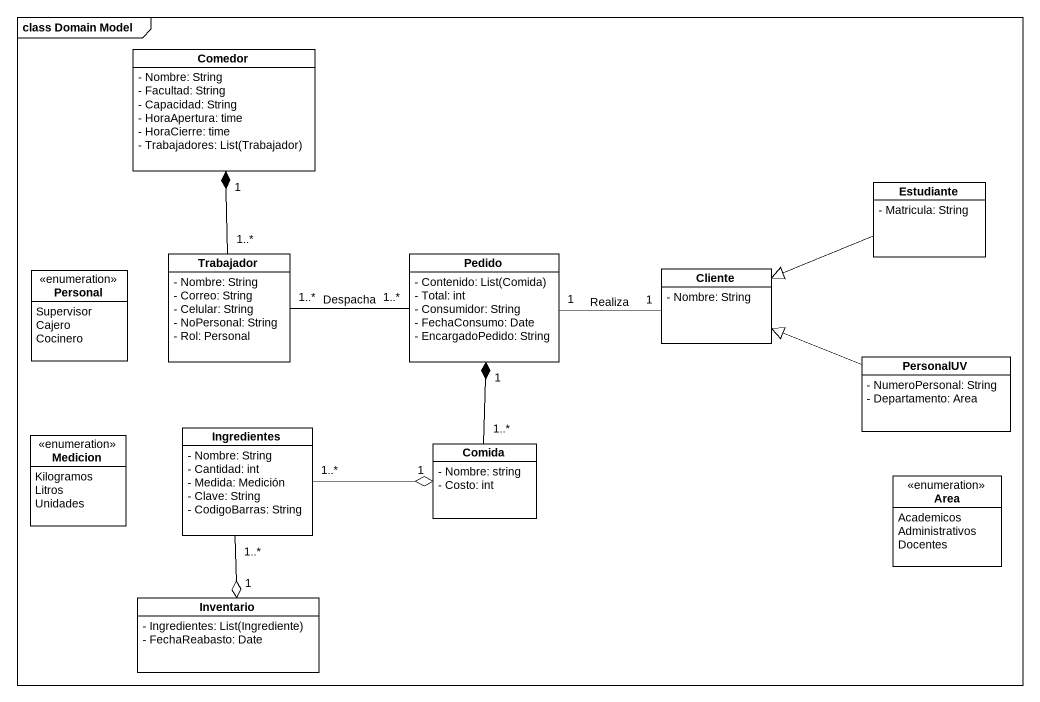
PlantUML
@startuml
mainframe class Domain Model
hide circle
hide empty members
skinparam classAttributeIconSize 0
class Comedor {
  - Nombre: String
  - Facultad: String
  - Capacidad: String
  - HoraApertura: time
  - HoraCierre: time
  {field} - Trabajadores: List(Trabajador)
}
class Estudiante {
  - Matricula: String
}
enum Personal {
  Supervisor
  Cajero
  Cocinero
}
class Trabajador {
  - Nombre: String
  - Correo: String
  - Celular: String
  - NoPersonal: String
  - Rol: Personal
}
class Pedido {
  {field} - Contenido: List(Comida)
  - Total: int
  - Consumidor: String
  - FechaConsumo: Date
  - EncargadoPedido: String
}
class Cliente {
  - Nombre: String
}
class PersonalUV {
  - NumeroPersonal: String
  - Departamento: Area
}
enum Medicion {
  Kilogramos
  Litros
  Unidades
}
class Ingredientes {
  - Nombre: String
  - Cantidad: int
  - Medida: Medición
  - Clave: String
  - CodigoBarras: String
}
class Comida {
  - Nombre: string
  - Costo: int
}
enum Area {
  Academicos
  Administrativos
  Docentes
}
class Inventario {
  {field} - Ingredientes: List(Ingrediente)
  - FechaReabasto: Date
}
Estudiante -left-|> Cliente
Trabajador "1..*" -up-* "1" Comedor
Trabajador "1..*" -right- "1..*" Pedido : Despacha
Cliente "1" -left- "1" Pedido : Realiza
PersonalUV -left-|> Cliente
Ingredientes "1..*" -right-o "1" Comida
Ingredientes "1..*" --o "1" Inventario
Comida "1..*" -up-* "1" Pedido
@enduml
